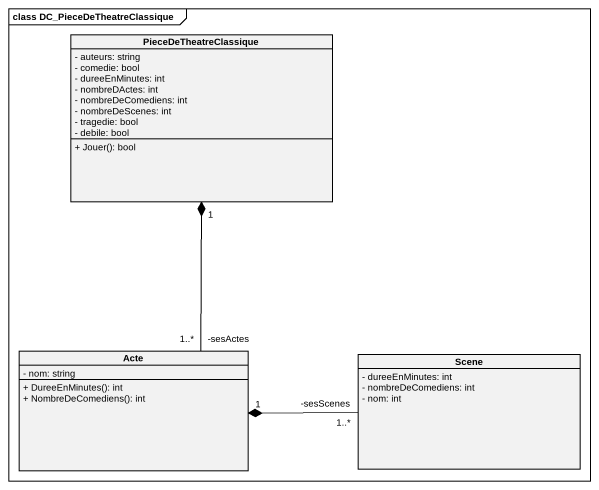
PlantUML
@startuml
mainframe class DC_PieceDeTheatreClassique
hide circle
hide empty members
skinparam classAttributeIconSize 0
class PieceDeTheatreClassique {
  - auteurs: string
  - comedie: bool
  - dureeEnMinutes: int
  - nombreDActes: int
  - nombreDeComediens: int
  - nombreDeScenes: int
  - tragedie: bool
  - debile: bool
  + Jouer(): bool
}
class Acte {
  - nom: string
  + DureeEnMinutes(): int
  + NombreDeComediens(): int
}
class Scene {
  - dureeEnMinutes: int
  - nombreDeComediens: int
  - nom: int
}
Acte "-sesActes\n1..*" -up-* "1" PieceDeTheatreClassique
Scene "-sesScenes\n1..*" -left-* "1" Acte
@enduml
